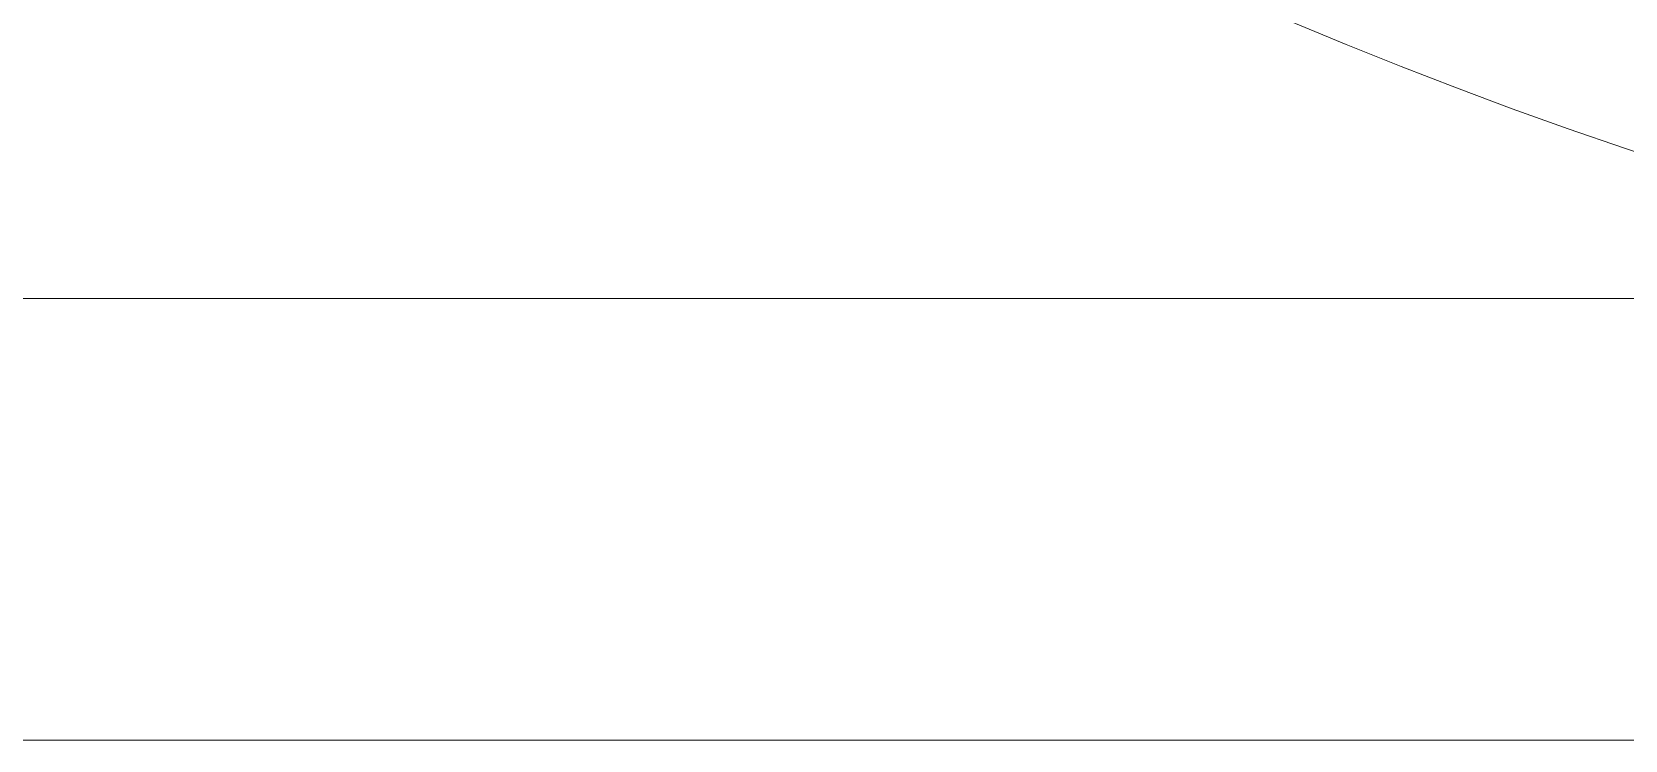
# Model space of a CAD drawing. Header units: metres. Extents: x 15 to 69.3, y -12.4 to 16.4.
# Drawn here: x 17.35642 to 17.39247, y 13.4467 to 13.46274 of the extents above; entities that cross this region are included whole.
import ezdxf

# ---------------------------------------------------------------- set-up
doc = ezdxf.new("R2010")
doc.units = ezdxf.units.M
doc.layers.add('A-ANNO-NOTE', color=7, linetype='Continuous', lineweight=5)
doc.layers.add('P-SANR-FIXT', color=7, linetype='Continuous', lineweight=5)

# ---------------------------------------------------------------- blocks, each defined once
blk = doc.blocks.new('UT_Purificador de água para cozinha - UT_Purificador de água para cozinha-3520486-TÉRREO')
at = {"layer": 'P-SANR-FIXT'}
blk.add_line((-0.1247651317438722, -0.01889849472045899), (0.03135577431446672, -0.01889849472045899), dxfattribs=at)
at = {"layer": 'P-SANR-FIXT', "color": 8, "true_color": 0x808080}
for p, q in [((-0.113394764399711, -0.01889849472045899), (0.03135577431446672, -0.01889849472045898)), ((-0.1131827850341797, -0.01890008903780773), (0.03135577431446684, -0.01890008903780773)), ((0.03135577431446682, -0.01890008903780773), (-0.1131827850341797, -0.01890008903780773)), ((-0.1131827840431006, -0.01889849503030736), (4.355637062491979e-09, -0.01889849503030736)), ((-0.1131827840431006, -0.01889849503030736), (4.355637062491979e-09, -0.01889849503030736)), ((4.355637059916262e-09, -0.01890168301273038), (-0.1131791617746829, -0.01890168301273038)), ((4.355637059916262e-09, -0.01890168301273038), (-0.1131791617746829, -0.01890168301273038))]:
    blk.add_line(p, q, dxfattribs=at)
for points, knots in [([(-0.1136333579356489, -0.01889849503030739), (-0.1136292859015695, -0.01889849503030722), (-0.1134504320122577, -0.01889849503029985), (-0.1130961157160594, -0.0188984950302874), (-0.1124836533617632, -0.01889849503027004), (-0.1119625395458254, -0.0188984950302573), (-0.1115068991303372, -0.01889849503024718), (-0.1111396767769322, -0.01889849503023952), (-0.1107465747634085, -0.01889849503023185), (-0.110424968044589, -0.01889849503022552), (-0.1101516368105436, -0.01889849503022041), (-0.109961644157915, -0.01889849503021727), (-0.1097965402252795, -0.01889849503021475), (-0.1096806569164899, -0.01889849503021318), (-0.1095769396364975, -0.01889849503021193), (-0.1094936130260247, -0.01889849503021104), (-0.1094045661794554, -0.0188984950302101), (-0.1092795294324961, -0.018898495030209), (-0.1090942341110255, -0.01889849503020759), (-0.1088431880951615, -0.0188984950302062), (-0.1086198557934082, -0.0188984950302053), (-0.1084821122502431, -0.01889849503020476), (-0.1083518956715052, -0.01889849503020433), (-0.1081790620272995, -0.01889849503020383), (-0.107990036763361, -0.01889849503020327), (-0.1078264661295391, -0.018898495030203), (-0.1077327783411832, -0.01889849503020278), (-0.1076556246365613, -0.01889849503020267), (-0.1075906219682025, -0.01889849503020255), (-0.1075291913537695, -0.01889849503020245), (-0.1074719888942877, -0.0188984950302024), (-0.1074347632660646, -0.01889849503020231), (-0.1073984301740516, -0.0188984950302023), (-0.1073676010405754, -0.01889849503020226), (-0.1073400364727582, -0.01889849503020225), (-0.1073207550339068, -0.01889849503020221), (-0.1073053951541518, -0.0188984950302022), (-0.1072942405789069, -0.01889849503020219), (-0.1072820453306386, -0.01889849503020217), (-0.1072650472370015, -0.01889849503020219), (-0.1072430173430429, -0.0188984950302021), (-0.1072110094585419, -0.01889849503020208), (-0.1071731244298375, -0.01889849503020208), (-0.1071263095655787, -0.01889849503020207), (-0.1070754593424365, -0.01889849503020205), (-0.106986156485803, -0.018898495030202), (-0.1068586232310246, -0.01889849503020193), (-0.1066718467328419, -0.01889849503020186), (-0.1064608352871503, -0.01889849503020173), (-0.1060991755682282, -0.01889849503020164), (-0.1055961521545253, -0.01889849503020145), (-0.1049015067442017, -0.01889849503020128), (-0.1041474849915251, -0.01889849503020118), (-0.1032998779191909, -0.01889849503020099), (-0.1024059159597337, -0.01889849503020089), (-0.1014265844527421, -0.01889849503020075), (-0.1004002871136935, -0.01889849503020068), (-0.09928781488643476, -0.01889849503020061), (-0.09813192482552044, -0.01889849503020053), (-0.09690567937858124, -0.01889849503020049), (-0.09565038318861328, -0.01889849503020042), (-0.09392035106763888, -0.01889849503020045), (-0.09218011826000265, -0.0188984950302003), (-0.09043033980203703, -0.01889849503020035), (-0.08910943930188471, -0.01889849503020029), (-0.08778007208948418, -0.01889849503020034), (-0.08599627645768435, -0.01889849503020024), (-0.08376990284972, -0.01889849503020029), (-0.0815449387758202, -0.01889849503020025), (-0.07976769038078757, -0.01889849503020027), (-0.07842830256446107, -0.01889849503020028), (-0.07708249935679688, -0.01889849503020028), (-0.07573030068980559, -0.0188984950302003), (-0.07437807808750069, -0.01889849503020031), (-0.07181265100383005, -0.0188984950302003), (-0.06822813952111592, -0.0188984950302004), (-0.06509452944277894, -0.01889849503020041), (-0.06362474593216069, -0.01889849503020041)], [181.4250812483804, 181.4250812483804, 181.4250812483804, 181.4250812483804, 182.1451548569203, 212.9277674709724, 234.653739258812, 256.3797110466517, 267.2760881881669, 278.1724653296822, 289.0778457858451, 299.983226242008, 305.4050308259038, 310.8268354097996, 313.5020880305644, 316.1773406513292, 317.5059229853561, 318.834505319383, 320.0971573095236, 321.3598092996642, 323.7317806102477, 326.1037519208311, 327.2736461009106, 327.8098224868576, 328.3459988728044, 329.2417312404571, 330.1374636081097, 330.4736503703724, 330.809837132635, 330.9519006529987, 331.0939641733624, 331.3060328270982, 331.3903914854303, 331.4747501437624, 331.5432909540656, 331.6118317643688, 331.654176930837, 331.6965220973053, 331.7145378198512, 331.7325535423972, 331.7514648937871, 331.7703762451769, 331.8083276075042, 331.8462789698315, 331.9043736087908, 331.9624682477502, 332.0321758503924, 332.1018834530347, 332.3027224708067, 332.5035614885786, 332.7713575383851, 333.0391535881917, 333.7373433218663, 334.4355330555409, 335.2761337268627, 336.1167343981845, 337.0700844601132, 338.0234345220419, 339.1029658724286, 340.1824972228154, 341.385410081569, 342.5883229403226, 343.875471098796, 345.1626192572693, 347.7903650761964, 349.10423798566, 350.4181108951236, 351.7570406080009, 353.0959703208783, 355.7738297466332, 358.4405616908934, 359.7739276630235, 361.1072936351537, 362.4597024728889, 363.8121113106241, 365.1645201483593, 366.5169289860945, 371.5093294137276, 375.9196018370736, 375.9196018370736, 375.9196018370736, 375.9196018370736]), ([(0.03140089942627246, -0.01889849503043476), (0.03018071086682362, -0.01889849503043474), (0.02170763020782807, -0.01889849503043457), (0.005981656836050764, -0.0188984950304343), (-0.01578066649731824, -0.01889849503043388), (-0.03754660926198555, -0.01889849503043347), (-0.05507576997796843, -0.01889849503043311), (-0.06836449536582338, -0.01889849503043289), (-0.07622017693838287, -0.01889849503043272), (-0.08197149162803215, -0.01889849503043264), (-0.08561842790314281, -0.01889849503043258), (-0.0883481043353709, -0.01889849503043255), (-0.09061916322116884, -0.01889849503043249), (-0.09243160252084433, -0.01889849503043248), (-0.09380152557682835, -0.01889849503043244), (-0.09518203876642116, -0.01889849503043245), (-0.09703683619025255, -0.01889849503043239), (-0.09890471063646117, -0.01889849503043237), (-0.1007855513231502, -0.01889849503043231), (-0.1021825146398441, -0.01889849503043235), (-0.1035463154225295, -0.01889849503043235), (-0.1060674105915671, -0.01889849503043232), (-0.1081461913702789, -0.01889849503043232), (-0.109780381811519, -0.01889849503043226)], [408.0053192367884, 408.0053192367884, 408.0053192367884, 408.0053192367884, 411.6658856985308, 433.4245668203959, 455.1832479422609, 476.9528381556773, 498.7224283690936, 507.7707249277395, 516.8190214863852, 522.2894904453095, 525.0247249247717, 527.7599594042341, 530.4786283219363, 531.8379627807875, 533.1972972396387, 534.5884046493051, 535.9795120589714, 538.7617268783039, 540.1921607802618, 541.6225946822198, 542.953605600332, 544.2846165184443, 549.1886115299297, 549.1886115299297, 549.1886115299297, 549.1886115299297]), ([(-0.1225860033833, -0.02889869775650267), (-0.122475699769908, -0.02889871276529374), (-0.1222446490857861, -0.02889872322066429), (-0.1218647494850899, -0.02889861257317195), (-0.1214552633154166, -0.02889842453720998), (-0.121082847577065, -0.02889827212198256), (-0.1207740367126408, -0.02889818893016773), (-0.1205468052552471, -0.02889815654679335), (-0.1203177964037264, -0.0288981591832033), (-0.1201161257558961, -0.02889818121433537), (-0.1199367955806453, -0.0288982079740124), (-0.1197941010290829, -0.02889823165501358), (-0.1196560750744263, -0.02889825371272674), (-0.1195278445953094, -0.02889827232329543), (-0.1194209111577307, -0.0288982866576859), (-0.1192998418110148, -0.02889830126195275), (-0.1191530920568496, -0.02889831602973691), (-0.1189990418678312, -0.02889832838380434), (-0.118849906828001, -0.0288983382424049), (-0.1187231458555647, -0.02889834561072735), (-0.1185794708423354, -0.02889835294012113), (-0.118417384948522, -0.02889836021728511), (-0.11826526328351, -0.02889836622697954), (-0.1181232839366809, -0.02889837099531933), (-0.1180042709394661, -0.02889837455020361), (-0.1178693343443696, -0.02889837808205476), (-0.1177152399657593, -0.02889838158921012), (-0.1175631521019023, -0.02889838448987431), (-0.1174230735636607, -0.02889838679639515), (-0.1173066825591745, -0.02889838851907273), (-0.1171752339410528, -0.02889839023432934), (-0.1170494473914154, -0.02889839165735258), (-0.1169366564706282, -0.0288983927918529), (-0.1168439998371274, -0.028898393640743), (-0.1167415879826879, -0.02889839448762199), (-0.1166278292946032, -0.02889839533246391), (-0.1165195107580809, -0.02889839603477964), (-0.1164225244851207, -0.0288983965955877), (-0.1163432841049477, -0.02889839701566822), (-0.1162558550143775, -0.02889839743521995), (-0.1161582120690935, -0.02889839785423969), (-0.116047165806869, -0.02889839827272425), (-0.1159172359992428, -0.02889839869067022), (-0.1157832881896946, -0.0288983990385071), (-0.1156502086116677, -0.02889839931650404), (-0.115520113657161, -0.02889839952486507), (-0.1154145157323857, -0.02889839969838509), (-0.115213589856536, -0.02889839983713225), (-0.1150064412894957, -0.02889839994115816), (-0.1147899873776153, -0.02889840004514958), (-0.1146203600782006, -0.02889840018375892), (-0.114499388939589, -0.02889840035693434), (-0.1143010254556698, -0.02889840056460592), (-0.1141709097025053, -0.02889840077213855), (-0.1140508050140298, -0.02889840097953171), (-0.1138852932854462, -0.02889840125586942), (-0.1137073605506433, -0.02889840160094079), (-0.1135283420766286, -0.02889840201446198), (-0.1133443242761807, -0.02889840242741547), (-0.1131263637797286, -0.02889840297725881), (-0.1128764608794356, -0.02889840366312751), (-0.1125978193478914, -0.02889840448384708), (-0.1123384973425808, -0.02889840530221786), (-0.1120940235268546, -0.02889840611821388), (-0.1117828775038894, -0.02889840720300754), (-0.1114167392888089, -0.02889840855293281), (-0.1110052938068487, -0.02889841016292824), (-0.1106139306586561, -0.02889841176280114), (-0.1102383578794384, -0.02889841335234352), (-0.1097560851315098, -0.02889841545768233), (-0.1091805647626897, -0.02889841806249051), (-0.1085207766832871, -0.02889842114361328), (-0.1078847319412611, -0.02889842417842645), (-0.1070615871383528, -0.02889842816088025), (-0.1060658471563341, -0.02889843301486428), (-0.1049256530583423, -0.02889843862778503), (-0.1038385201193045, -0.02889844401563466), (-0.1024522508403927, -0.02889845088115991), (-0.1008269010620886, -0.02889845883616151), (-0.09901797704234587, -0.02889846725752887), (-0.09730743014227805, -0.02889847450019187), (-0.0950247826505657, -0.02889848218469867), (-0.09222138467874462, -0.02889848963697353), (-0.08893771265842808, -0.02889849679151266), (-0.08564854897077748, -0.02889850197844291), (-0.08121981190518635, -0.02889850668697385), (-0.07564011131715392, -0.0288985088905531), (-0.06913752823654902, -0.0288985073385548), (-0.06260256859325639, -0.02889850323182976), (-0.05606111376632087, -0.02889849832176937), (-0.04952465252165286, -0.02889849397393995), (-0.04086067750150283, -0.02889849265853266), (-0.03437790151903621, -0.02889849289032923), (-0.03009911660870469, -0.02889849245186805)], [0.4318181818181818, 0.4318181818181818, 0.4318181818181818, 0.4318181818181818, 0.4545454545454545, 0.4772727272727273, 0.5, 0.5227272727272727, 0.5340909090909091, 0.5454545454545454, 0.5568181818181818, 0.5681818181818181, 0.5738636363636362, 0.5795454545454545, 0.5852272727272727, 0.5880681818181818, 0.5909090909090908, 0.5937499999999999, 0.596590909090909, 0.5994318181818181, 0.6008522727272727, 0.6022727272727272, 0.6036931818181817, 0.6051136363636362, 0.6065340909090908, 0.6072443181818181, 0.6079545454545454, 0.6086647727272727, 0.609375, 0.6100852272727273, 0.6104403409090908, 0.6107954545454545, 0.6111505681818181, 0.6115056818181817, 0.6116832386363635, 0.6118607954545453, 0.6120383522727271, 0.612215909090909, 0.6123934659090908, 0.6124822443181817, 0.6125710227272726, 0.6126598011363635, 0.6127485795454544, 0.6128373579545453, 0.6129261363636362, 0.6130149147727272, 0.6130593039772727, 0.6131036931818181, 0.6131480823863635, 0.6131702769886362, 0.613192471590909, 0.6132146661931817, 0.6132368607954544, 0.6132812499999999, 0.6133256392045454, 0.6133700284090908, 0.6134144176136362, 0.6134588068181817, 0.6135475852272726, 0.6136363636363635, 0.6137251420454545, 0.6138139204545454, 0.6139914772727272, 0.614169034090909, 0.6143465909090908, 0.6145241477272727, 0.6147017045454545, 0.6150568181818181, 0.6154119318181818, 0.6157670454545454, 0.6161221590909091, 0.6164772727272727, 0.6171875, 0.6178977272727273, 0.6186079545454546, 0.6193181818181818, 0.6207386363636362, 0.6221590909090908, 0.6235795454545454, 0.625, 0.6278409090909091, 0.6306818181818181, 0.6335227272727273, 0.6363636363636364, 0.6420454545454546, 0.6477272727272727, 0.6534090909090909, 0.6590909090909092, 0.6704545454545455, 0.6818181818181819, 0.6931818181818182, 0.7045454545454546, 0.7159090909090909, 0.7272727272727273, 0.75, 0.75, 0.75, 0.75]), ([(0.02727661052629432, -0.02889848591723559), (0.02320139967517202, -0.02889848886857512), (0.01386468190205852, -0.02889849585187255), (-0.0005164882087525728, -0.02889851205099993), (-0.01619132956427101, -0.02889853869902092), (-0.03182973264227069, -0.02889856219630027), (-0.04745246370866657, -0.02889857181775627), (-0.06044848996180877, -0.02889856668867517), (-0.07083824573011811, -0.02889855910811519), (-0.078626042844988, -0.02889855096044045), (-0.08507607018333305, -0.02889854228136889), (-0.09028575659495199, -0.0288985341762225), (-0.09421215564565762, -0.02889852752105637), (-0.09805205719886516, -0.028898520288341), (-0.1017396296351745, -0.02889851247840941), (-0.1056576160538327, -0.02889850409117243), (-0.1085532478178686, -0.02889849811482693), (-0.1100721569572821, -0.02889849503043926)], [0.7564887804116239, 0.7564887804116239, 0.7564887804116239, 0.7564887804116239, 0.7777777777777778, 0.8055555555555556, 0.8333333333333333, 0.861111111111111, 0.8888888888888888, 0.9166666666666666, 0.9305555555555556, 0.9444444444444444, 0.9583333333333333, 0.9652777777777777, 0.9722222222222222, 0.9791666666666667, 0.9861111111111112, 0.9930555555555556, 1, 1, 1, 1])]:
    blk.add_open_spline(points, degree=3, knots=knots, dxfattribs=at)
blk = doc.blocks.new('Marcador de Tubulação Circular Century 2 - Sobe-874581-TÉRREO')
at = {"layer": 'A-ANNO-NOTE'}
blk.add_circle((0.00329198799347687, -0.001268611774459135), 0.005500000000000004, dxfattribs=at)

msp = doc.modelspace()

# ---------------------------------------------------------------- block references
at = {"layer": 'A-ANNO-NOTE', "xscale": 20, "yscale": 20, "zscale": 20}
msp.add_blockref('Marcador de Tubulação Circular Century 2 - Sobe-874581-TÉRREO', (17.36190186870035, 13.58970174674196), dxfattribs=at)
at = {"layer": 'P-SANR-FIXT', "color": 8, "true_color": 0x808080, "rotation": 180}
msp.add_blockref('UT_Purificador de água para cozinha - UT_Purificador de água para cozinha-3520486-TÉRREO', (17.29281091279522, 13.42780630161031), dxfattribs=at)

doc.saveas('drawing.dxf')
